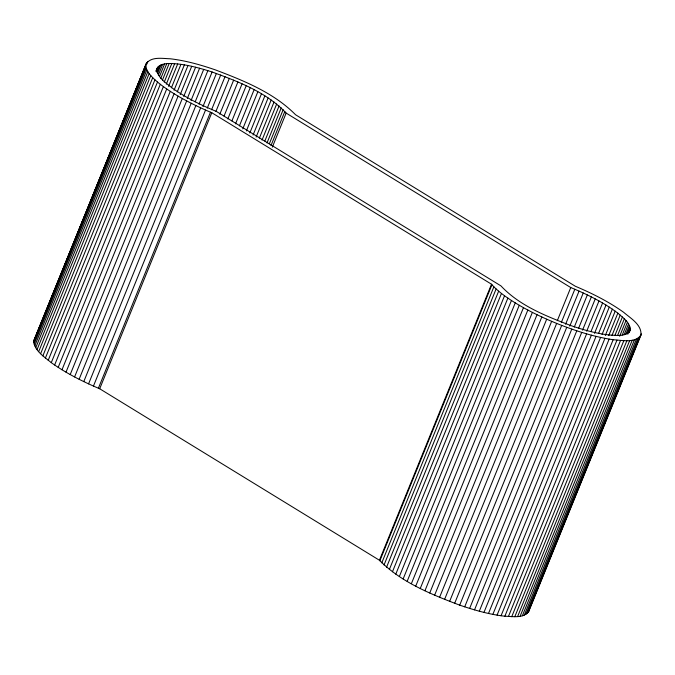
<?xml version="1.0" encoding="UTF-8"?>
<svg xmlns="http://www.w3.org/2000/svg" width="675" height="675" viewBox="0 0 675 675"><rect width="100%" height="100%" fill="white"/><g stroke="black" fill="none" stroke-linecap="round" stroke-linejoin="round"><path stroke-width="1.01" d="M33.75 341.187L146.163 63.821C151.225 56.27 162.371 58.573 170.142 58.776C185.591 60.539 200.635 64.842 215.308 69.862C243.869 80.696 273.721 92.661 295.566 114.75L575.303 286.234C592.203 293.389 608.757 301.657 623.717 312.348C630.526 318.288 642.043 324.726 640.929 335.146L528.837 611.179C523.775 618.73 512.629 616.427 504.858 616.224C489.409 614.461 474.365 610.158 459.692 605.138C431.131 594.304 401.279 582.339 379.434 560.25L99.697 388.766C82.797 381.611 66.243 373.343 51.283 362.652C44.415 356.889 34.568 351.008 33.75 341.187L146.163 63.821M156.068 71.356C157.03 63.897 165.822 63.281 171.787 63.543C185.583 64.108 199.024 67.821 212.11 71.989C238.486 81.65 266.482 92.23 286.149 113.088L570.755 287.558C587.275 294.393 603.534 302.316 617.836 313.149C623.067 317.891 633.074 324.371 629.159 332.648M528.837 611.179L529.166 609.846M146.812 62.623L34.071 339.854M38.475 330.767L39.665 327.839M63.433 269.317L64.623 266.397M74.917 241.034L76.106 238.106M99.866 179.584L101.056 176.656M127.592 111.307L128.782 108.38M136.308 89.851L137.498 86.923M146.602 64.488L147.791 61.56M33.758 342.647L145.842 66.614L145.834 65.154M34.096 344.233L146.18 68.192L145.842 66.614M34.754 345.929L146.846 69.888L146.18 68.192M35.75 347.726L147.833 71.693L146.846 69.888M37.058 349.633L149.15 73.6L147.833 71.693M38.694 351.624L150.778 75.592L149.15 73.6M40.627 353.7L152.719 77.667L150.778 75.592M156.347 70.217L157.14 68.268M156.111 71.137L157.697 67.238M156.558 71.204L158.532 66.327M156.878 72.368L159.654 65.543M42.871 355.852L154.955 79.819L152.719 77.667M157.469 73.659L161.038 64.876M158.33 75.077L162.692 64.344M159.452 76.621L164.599 63.948M45.394 358.062L157.486 82.029L154.955 79.819M160.819 78.308L166.759 63.678M48.212 360.332L160.296 84.299L157.486 82.029M162.422 80.122L169.155 63.543M164.261 82.072L171.787 63.543M51.283 362.652L163.375 86.611L160.296 84.299M166.32 84.156L174.639 63.669M54.624 364.998L166.708 88.965L163.375 86.611M168.581 86.375L177.694 63.939M171.442 87.75L180.942 64.336M58.193 367.377L170.286 91.344L166.708 88.965M174.074 90.231L184.376 64.867M61.999 369.765L174.082 93.732L170.286 91.344M177.272 91.867L187.971 65.526M66.007 372.161L178.09 96.128L174.082 93.732M180.225 94.601L191.717 66.31M70.208 374.558L182.292 98.525L178.09 96.128M183.71 96.483L195.598 67.222M187.312 98.483L199.589 68.242M74.588 376.928L186.671 100.896L182.292 98.525M191.017 100.6L203.69 69.39M79.118 379.282L191.202 103.25L186.671 100.896M195.193 101.849L207.866 70.639M83.784 381.594L195.868 105.562L191.202 103.25M199.041 104.178L212.11 71.989M88.568 383.864L200.652 107.831L195.868 105.562M202.93 106.608L216.397 73.44M93.445 386.083L205.529 110.042L200.652 107.831M207.25 108.143L220.717 74.984M98.398 388.226L210.482 112.193L205.529 110.042M211.579 109.772L225.045 76.612M99.697 388.766L211.781 112.733L210.482 112.193M215.899 111.485L229.365 78.317M219.797 114.235L233.66 80.097M224.041 116.075L237.904 81.937M227.821 118.952L242.08 83.835M231.922 120.892L246.181 85.784M235.533 123.854L250.18 87.767M239.414 125.871L254.07 89.783M242.764 128.883L257.816 91.817M246.367 130.933L261.419 93.867M249.809 132.983L264.853 95.918M253.066 135.034L268.11 97.968M256.129 137.067L271.173 100.001M259.377 138.113L274.033 102.018M262.018 140.096L276.674 104.001M264.819 141.067L279.079 105.95M266.988 142.965L281.247 107.848M269.308 143.826L283.171 109.688M270.97 145.606L284.833 111.468M272.312 147.175L286.149 113.088M379.434 560.25L491.518 284.217L211.781 112.733M379.856 560.773L491.94 284.732L491.518 284.217M381.788 562.849L493.881 286.808L491.94 284.732M384.033 564.992L496.117 288.959L493.881 286.808M386.564 567.211L498.648 291.178L496.117 288.959M389.374 569.481L501.458 293.448L498.648 291.178M392.453 571.792L504.537 295.76L501.458 293.448M395.786 574.147L507.87 298.114L504.537 295.76M399.355 576.517L511.447 300.485L507.87 298.114M403.161 578.914L515.244 302.881L511.447 300.485M407.168 581.31L519.252 305.277L515.244 302.881M411.37 583.698L523.454 307.665L519.252 305.277M415.749 586.077L527.833 310.044L523.454 307.665M420.28 588.423L532.364 312.39L527.833 310.044M424.946 590.743L537.03 314.702L532.364 312.39M429.73 593.013L541.814 316.972L537.03 314.702M434.607 595.223L546.691 319.191L541.814 316.972M439.56 597.375L551.644 321.334L546.691 319.191M557.314 320.676L570.755 287.558M444.572 599.451L556.656 323.409C574.881 330.674 593.696 336.833 613.153 339.727C622.021 340.158 634.787 343.524 640.929 335.146M561.355 322.405L574.822 289.246M449.609 601.442L561.693 325.401M565.599 324.245L579.066 291.085M454.655 603.34L566.747 327.308M569.776 326.143L583.242 292.984M459.692 605.138L571.784 329.105M574.273 327.113L587.343 294.924M464.704 606.833L576.788 330.801M578.669 328.118L591.342 296.907M582.559 330.134L595.232 298.924M469.648 608.411L581.74 332.378M586.702 331.197L598.978 300.957M474.525 609.871L586.617 333.838M591.097 331.298L602.581 303.007M479.309 611.204L591.393 335.163M594.532 333.349L606.015 305.066M483.967 612.394L596.059 336.361M598.582 333.45L609.272 307.117M488.498 613.457L600.581 337.424M602.041 334.513L612.343 309.15M605.298 335.551L615.195 311.167M492.868 614.368L604.952 338.335M608.723 335.585L617.836 313.149M497.062 615.144L609.145 339.103M611.93 335.576L620.241 315.09M501.061 615.76L613.153 339.727M614.891 335.526L622.409 316.988M617.6 335.416L624.333 318.836M504.858 616.224L616.942 340.192M619.658 336.218L625.995 320.617M622.24 335.002L627.387 322.321M508.418 616.537L620.511 340.504M624.156 334.682L628.518 323.949M625.801 334.277L629.362 325.493M511.743 616.697L623.835 340.656M627.159 333.779L629.935 326.953M627.843 334.159L630.222 328.303M629.041 332.48L630.231 329.56M514.814 616.688L626.898 340.656M517.615 616.537L629.699 340.495M520.138 616.216L632.222 340.183M522.366 615.752L634.449 339.719M524.289 615.127L636.373 339.095M525.909 614.36L637.993 338.318M527.209 613.44L639.292 337.407M528.188 612.377L641.25 333.813M629.952 330.699C625.607 337.171 616.056 335.197 609.39 335.028C596.152 333.509 583.267 329.83 570.687 325.527C545.839 315.976 519.463 305.733 500.934 285.879L216.329 111.409C200.804 105.013 185.583 97.58 171.889 87.801C165.999 82.865 157.562 77.819 156.862 69.407M551.644 321.334L556.656 323.409"/></g></svg>
